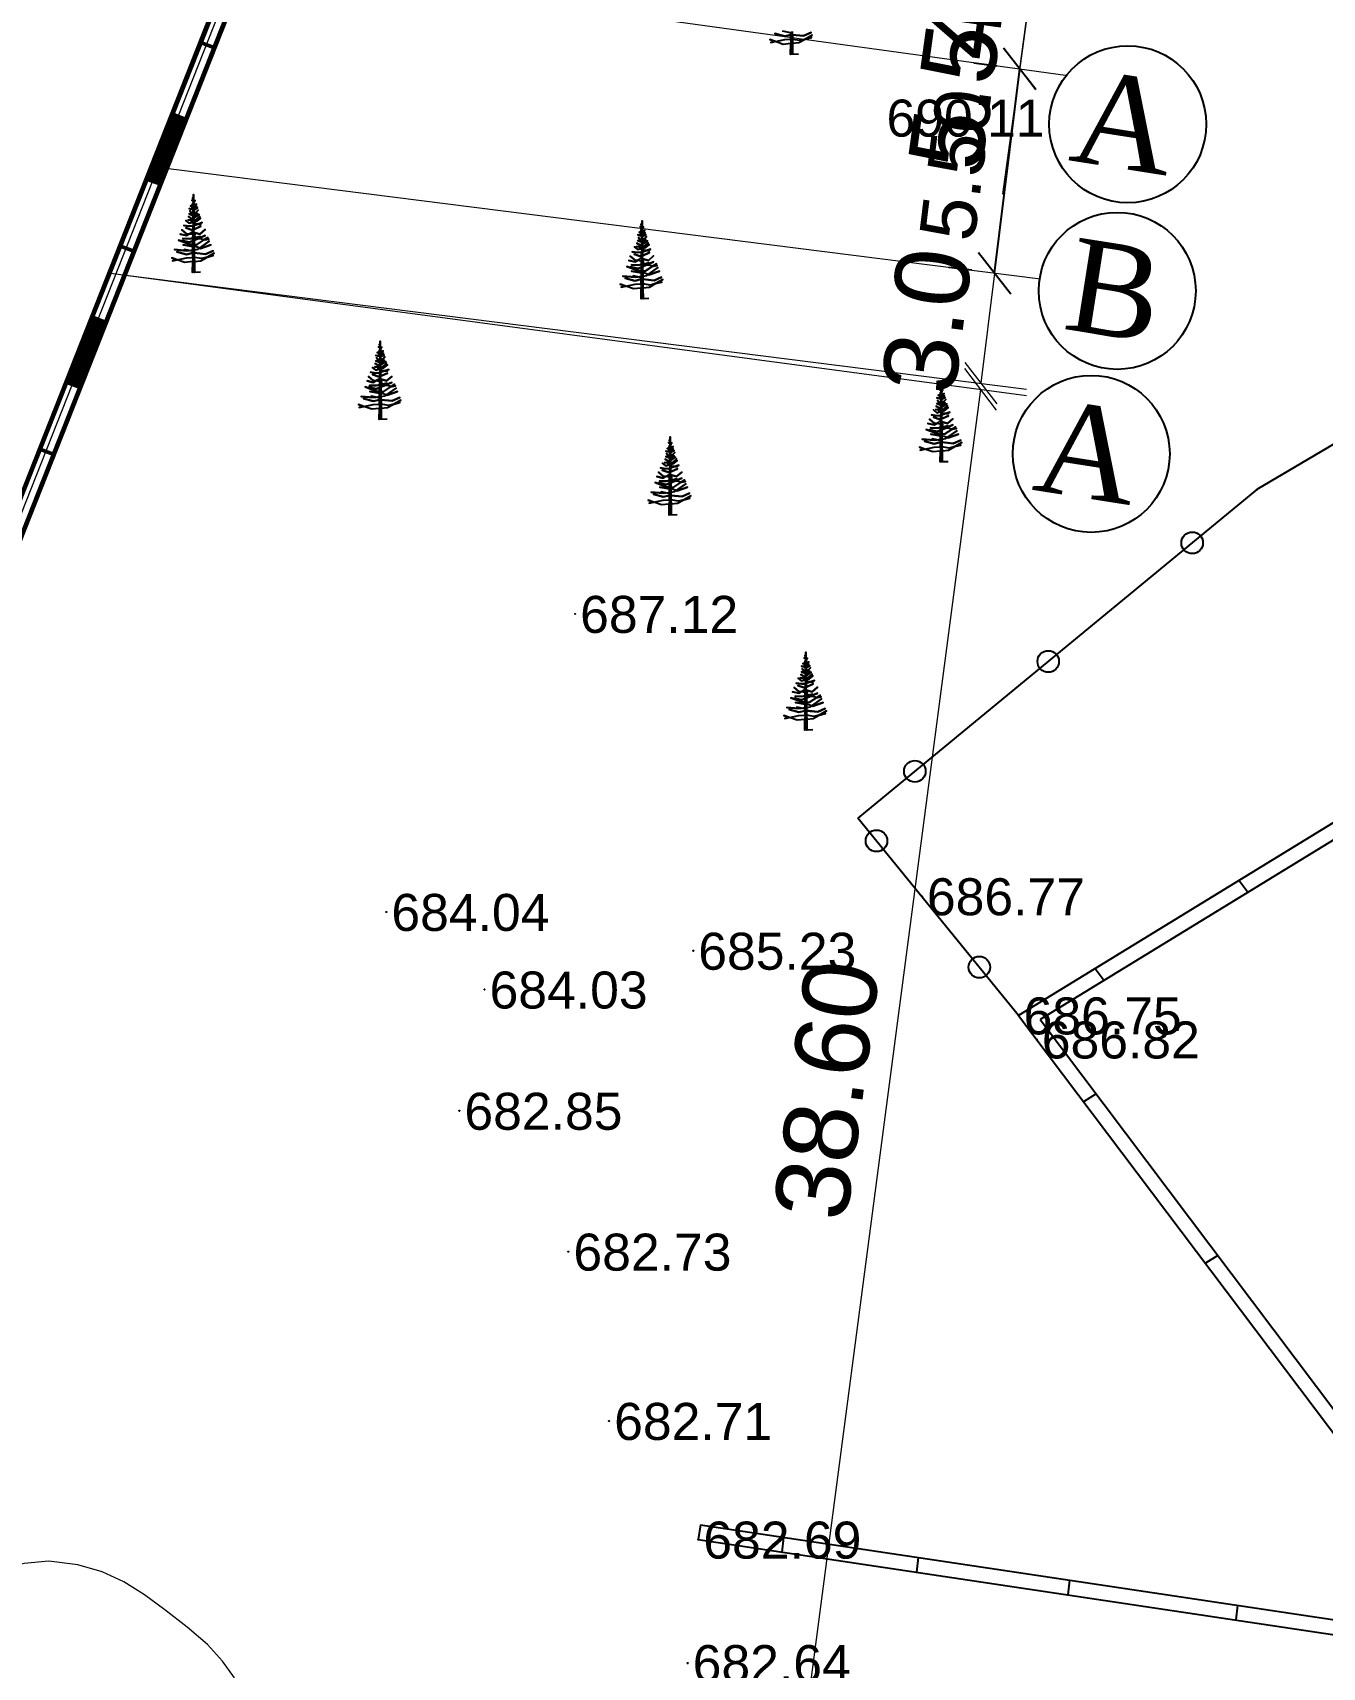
# Model space of a CAD drawing. Header units: feet. Extents: x 3381 to 682707, y 675186 to 4374675.
# Drawn here: x 682456.06 to 682490.92, y 4373017.57 to 4373061.74 of the extents above; entities that cross this region are included whole.
import ezdxf

# ---------------------------------------------------------------- set-up
doc = ezdxf.new("R2010")
doc.units = ezdxf.units.FT
doc.header["$MEASUREMENT"] = 0
doc.header["$PDMODE"] = 34
doc.header["$PDSIZE"] = 0.01
doc.linetypes.add('DUZ', pattern=[0])
doc.layers.get('0').update_dxf_attribs({"linetype": 'CONTINUOUS'})
doc.layers.get('Defpoints').update_dxf_attribs({"linetype": 'CONTINUOUS'})
for name, color, linetype in [('0_Point_Height', 2, 'CONTINUOUS'), ('0_Point_Point', 7, 'CONTINUOUS'), ('Aqaclar', 3, 'CONTINUOUS'), ('Layer8', 7, 'CONTINUOUS')]:
    doc.layers.add(name, color=color, linetype=linetype)
doc.layers.add('HORIZANTAL', color=24, linetype='CONTINUOUS', lineweight=13)
doc.styles.get("Standard").update_dxf_attribs({"font": 'arial.ttf', "height": 1.5})
doc.styles.add('style5', font='arialazlat.ttf', dxfattribs={"height": 400})
doc.dimstyles.new('ISO-25', dxfattribs={"dimtxt": 1.5, "dimasz": 1, "dimexe": 1.25, "dimexo": 0.625, "dimtad": 1, "dimtxsty": 'Standard', "dimblk": 'OBLIQUE', "dimcen": 2.5, "dimadec": 0, "dimazin": 0, "dimtfac": 1, "dimtmove": 0, "dimatfit": 3, "dimldrblk": 'OBLIQUE', "dimfxl": 1, "dimarcsym": 0})

# ---------------------------------------------------------------- blocks, each defined once
blk = doc.blocks.new('_Oblique')
at = {"color": 0, "linetype": 'ByBlock', "lineweight": -2}
blk.add_line((-0.5, -0.5), (0.5, 0.5), dxfattribs=at)
blk = doc.blocks.new('*D43')
at = {"color": 0, "lineweight": -2, "transparency": 16777216}
for p, q in [((682482.124, 4373060.837), (682481.504, 4373060.914)), ((682482.067, 4373055.245), (682482.745, 4373060.761)), ((682481.447, 4373055.322), (682480.826, 4373055.398))]:
    blk.add_line(p, q, dxfattribs=at)
at = {"layer": 'Defpoints', "color": 0, "lineweight": 30, "transparency": 16777216}
for p in [(682482.745, 4373060.761, 243.171), (682482.745, 4373060.761), (682482.067, 4373055.245)]:
    blk.add_point(p, dxfattribs=at)
at = {"color": 0, "lineweight": -2, "transparency": 16777216}
for p, rotation in [((682482.745, 4373060.761), 82.99403314730169), ((682482.067, 4373055.245), 262.9940331473017)]:
    blk.add_blockref('_Oblique', p, dxfattribs=dict(at, rotation=rotation))
at = {"color": 0, "lineweight": 18, "transparency": 16777216, "insert": (682481.025, 4373058.173), "char_height": 1.5, "attachment_point": 5, "rotation": 82.994}
blk.add_mtext('{\\fArial|b0|i0|c238|p34;5.50}', dxfattribs=at)

msp = doc.modelspace()

# ---------------------------------------------------------------- hatches: boundary and pattern name
at = {"lineweight": 50}
h = msp.add_hatch(dxfattribs=at)
h.set_pattern_fill('ANSI31', scale=0.3, angle=76.6288)
h.set_pattern_definition([(121.628787469, (4781439.438643, 2694549.636142), (-0.03192988339517, -0.01966551668202), [])])
h.paths.add_polyline_path([(682459.151, 4373057.778), (682459.846, 4373059.535), (682460.216, 4373059.392), (682459.527, 4373057.642)])
h = msp.add_hatch(dxfattribs=at)
h.set_pattern_fill('ANSI31', scale=0.3, angle=76.0049)
h.set_pattern_definition([(121.004872172, (4762916.703164, 2650009.214147), (-0.0321421312917, -0.01931666109934), [])])
h.paths.add_polyline_path([(682456.975, 4373052.299), (682457.677, 4373054.054), (682458.048, 4373053.906), (682457.358, 4373052.156)])

# ---------------------------------------------------------------- linework, layer by layer
at = {"color": 7, "lineweight": 18}
for p, q in [((682483.294, 4373064.741, -716.5), (682482.277, 4373057.373, -716.5)), ((682482.745, 4373060.761, -473.329), (682483.294, 4373064.741, -473.329)), ((682461.441, 4373063.702, -473.329), (682483.983, 4373060.59, -473.329)), ((682459.241, 4373058.133, -716.5), (682483.307, 4373055.088, -716.5)), ((682458.104, 4373055.253, -716.5), (682482.927, 4373051.938, -716.5)), ((682458.513, 4373055.201, -716.5), (682482.93, 4373052.112, -716.5)), ((682482.067, 4373055.245, -716.5), (682481.69, 4373052.269, -716.5)), ((682481.688, 4373052.101, -716.5), (682476.65, 4373013.818, -716.5))]:
    msp.add_line(p, q, dxfattribs=at)
at = {"linetype": 'Continuous'}
for p, q in [((682513.306, 4373063.686, -26.379), (682489.156, 4373049.394, -26.392)), ((682489.156, 4373049.394, -26.392), (682478.373, 4373040.516, -620.324)), ((682482.714, 4373035.186, -29.751), (682478.373, 4373040.516, -560.563)), ((682491.337, 4373040.457, -26.871), (682482.714, 4373035.186, -29.751)), ((682491.545, 4373040.116, -26.871), (682483.299, 4373035.075, -29.625)), ((682488.679, 4373038.833, -189.627), (682488.92, 4373038.511, -201.636)), ((682484.787, 4373036.453, -177.985), (682485.028, 4373036.132, -189.995)), ((682482.714, 4373035.186, -29.751), (682495.507, 4373018.218, -690.287)), ((682483.299, 4373035.075, -43.458), (682496.394, 4373017.681, -694.097)), ((682484.814, 4373033.063, -28.644), (682484.472, 4373032.854, -28.758)), ((682488.102, 4373028.695, -28.479), (682487.764, 4373028.488, -28.592)), ((682474.115, 4373021.418, -33.811), (682474.056, 4373021.022, -33.811)), ((682474.115, 4373021.418, -33.811), (682495.507, 4373018.218, -30.28)), ((682474.056, 4373021.022, -33.811), (682496.394, 4373017.681, -30.124)), ((682476.36, 4373021.082, -716.5), (682476.311, 4373020.685, -716.5)), ((682480, 4373020.538, -497.17), (682479.952, 4373020.141, -497.17)), ((682484.093, 4373019.926, -716.5), (682484.044, 4373019.529, -716.5)), ((682488.632, 4373019.247, -716.5), (682488.583, 4373018.85, -716.5))]:
    msp.add_line(p, q, dxfattribs=at)
at = {"color": 7, "lineweight": 50}
for p, q in [((682460.599, 4373061.478, -716.5), (682460.962, 4373061.339, -716.5)), ((682458.435, 4373055.971, -716.5), (682458.798, 4373055.832, -716.5)), ((682456.255, 4373050.488, -716.5), (682456.618, 4373050.35, -716.5))]:
    msp.add_line(p, q, dxfattribs=at)
at = {"color": 7, "lineweight": 30, "elevation": -716.5}
for points in [[(682463.463, 4373103.791), (682475.838, 4373099.055), (682443.696, 4373017.695), (682351.291, 4373045.819), (682394.482, 4373130.191), (682454.121, 4373107.367)], [(682463.32, 4373103.417), (682475.318, 4373098.826), (682443.46, 4373018.185), (682351.865, 4373046.062), (682394.674, 4373129.689), (682453.978, 4373106.993)]]:
    msp.add_lwpolyline(points, dxfattribs=at)
at = {"color": 1, "lineweight": 0, "elevation": -716.5}
msp.add_lwpolyline([(682475.578, 4373098.94), (682443.578, 4373017.94), (682351.578, 4373045.94), (682394.578, 4373129.94)], dxfattribs=at)
at = {"color": 7, "lineweight": 50, "elevation": -716.5}
for points in [[(682454.23, 4373106.926), (682454.405, 4373107.287), (682429.082, 4373116.969), (682390.187, 4373121.803), (682355.142, 4373053.339), (682452.69, 4373040.351), (682468.467, 4373080.267), (682468.108, 4373080.409), (682452.432, 4373040.804), (682355.777, 4373053.642), (682390.466, 4373121.369), (682428.981, 4373116.595), (682454.23, 4373106.926)], [(682459.151, 4373057.778), (682459.846, 4373059.535), (682460.216, 4373059.392), (682459.525, 4373057.643), (682459.151, 4373057.778)], [(682456.976, 4373052.299), (682457.677, 4373054.054), (682458.048, 4373053.907), (682457.357, 4373052.157), (682456.993, 4373052.292)]]:
    msp.add_lwpolyline(points, dxfattribs=at)
at = {"color": 7, "linetype": 'DUZ', "lineweight": 25}
for centre in [(682485.664, 4373059.265, -473.329), (682485.38, 4373054.764, -1164.829), (682484.678, 4373050.36, -1164.329)]:
    msp.add_circle(centre, 2.121, dxfattribs=at)
at = {"linetype": 'Continuous'}
for centre in [(682487.407, 4373047.955, -122.704), (682483.515, 4373044.75, -337.104), (682479.91, 4373041.782, -535.668), (682478.874, 4373039.902, -499.389), (682481.654, 4373036.488, -159.38)]:
    msp.add_circle(centre, 0.291, dxfattribs=at)
msp.add_open_spline([(682403.55, 4373251.91, -716.5), (682405.371, 4373248.44, -716.5), (682411.677, 4373236.422, -716.5), (682421.574, 4373218.441, -716.5), (682435.569, 4373199.176, -716.5), (682446.34, 4373178.978, -716.5), (682457.303, 4373161.093, -716.5), (682466.431, 4373143.689, -716.5), (682479.846, 4373125.168, -716.5), (682496.445, 4373110.879, -716.5), (682507.98, 4373096.042, -716.5), (682515.91, 4373085.56, -716.5), (682527.228, 4373073.641, -716.5), (682535.478, 4373062.949, -716.5), (682539.921, 4373057.189, -716.5)], degree=3, knots=[0, 0, 0, 0, 11.75951, 40.72321, 61.46233, 83.054979, 109.290717, 124.392744, 141.962718, 177.533008, 189.558821, 198.276488, 216.955448, 238.768866, 238.768866, 238.768866, 238.768866], dxfattribs=at)
at = {"layer": '0_Point_Point'}
for p in [(682489.156, 4373049.394, -26.392), (682470.726, 4373046.036, -29.384), (682480.1, 4373038.406, -29.734), (682465.624, 4373037.983, -32.457), (682473.919, 4373036.934, -31.273), (682468.278, 4373035.886, -32.469), (682482.714, 4373035.186, -29.751), (682483.205, 4373034.536, -29.68), (682467.598, 4373032.609, -33.654), (682470.545, 4373028.803, -33.767), (682471.646, 4373024.229, -33.794), (682474.056, 4373021.022, -33.811), (682473.769, 4373017.685, -33.863)]:
    msp.add_point(p, dxfattribs=at)
at = {"layer": 'Aqaclar', "color": 3, "elevation": -716.5}
for points in [[(682476.764, 4373061.162), (682476.552, 4373061.154), (682476.556, 4373061.449), (682476.348, 4373061.425), (682476.139, 4373061.501), (682475.988, 4373061.555), (682476.139, 4373061.501), (682476.013, 4373061.474), (682476.139, 4373061.501), (682476.392, 4373061.555), (682476.557, 4373061.562), (682476.556, 4373061.449), (682476.601, 4373061.454), (682476.605, 4373061.156), (682476.601, 4373061.454), (682476.778, 4373061.474), (682476.944, 4373061.567), (682477.112, 4373061.611), (682476.944, 4373061.567), (682477.138, 4373061.676), (682476.944, 4373061.567), (682476.803, 4373061.53), (682476.6, 4373061.56), (682476.601, 4373061.454), (682476.6, 4373061.56), (682476.582, 4373061.563), (682476.557, 4373061.562), (682476.559, 4373061.684), (682476.557, 4373061.684), (682476.386, 4373061.644), (682476.127, 4373061.717), (682476.386, 4373061.644), (682476.557, 4373061.684), (682476.559, 4373061.684), (682476.56, 4373061.731), (682476.55, 4373061.733), (682476.336, 4373061.781)], [(682476.56, 4373061.767), (682476.56, 4373061.731), (682476.56, 4373061.767)], [(682476.597, 4373061.773), (682476.6, 4373061.56), (682476.598, 4373061.685), (682476.601, 4373061.684), (682476.904, 4373061.652), (682477.106, 4373061.741), (682476.904, 4373061.652), (682476.598, 4373061.685), (682476.597, 4373061.773)], [(682460.597, 4373055.266), (682460.385, 4373055.259), (682460.389, 4373055.553), (682460.181, 4373055.53), (682459.972, 4373055.605), (682459.821, 4373055.659), (682459.972, 4373055.605), (682459.846, 4373055.578), (682459.972, 4373055.605), (682460.225, 4373055.659), (682460.39, 4373055.666), (682460.389, 4373055.553), (682460.434, 4373055.558), (682460.438, 4373055.261), (682460.434, 4373055.558), (682460.61, 4373055.578), (682460.777, 4373055.672), (682460.945, 4373055.716), (682460.777, 4373055.672), (682460.971, 4373055.781), (682460.777, 4373055.672), (682460.636, 4373055.635), (682460.433, 4373055.665), (682460.434, 4373055.558), (682460.433, 4373055.665), (682460.415, 4373055.667), (682460.39, 4373055.666), (682460.392, 4373055.789), (682460.389, 4373055.789), (682460.219, 4373055.748), (682459.96, 4373055.821), (682460.219, 4373055.748), (682460.389, 4373055.789), (682460.392, 4373055.789), (682460.392, 4373055.835), (682460.383, 4373055.838), (682460.168, 4373055.886), (682460.298, 4373055.857), (682460.225, 4373055.846), (682459.897, 4373055.878), (682460.225, 4373055.846), (682460.298, 4373055.857), (682460.393, 4373055.871), (682460.392, 4373055.835), (682460.393, 4373055.871), (682460.43, 4373055.877), (682460.433, 4373055.665), (682460.431, 4373055.789), (682460.434, 4373055.789), (682460.737, 4373055.757), (682460.939, 4373055.846), (682460.737, 4373055.757), (682460.431, 4373055.789), (682460.43, 4373055.877), (682460.541, 4373055.894), (682460.838, 4373056.105), (682460.576, 4373055.919), (682460.598, 4373055.91), (682460.882, 4373056.008), (682460.598, 4373055.91), (682460.49, 4373055.951), (682460.429, 4373055.961), (682460.43, 4373055.877), (682460.429, 4373055.961), (682460.394, 4373055.966), (682460.393, 4373055.871), (682460.394, 4373055.966), (682460.13, 4373056.008), (682460.394, 4373055.966), (682460.395, 4373056.016), (682460.326, 4373056.016), (682460.004, 4373056.137), (682460.326, 4373056.016), (682460.395, 4373056.016), (682460.396, 4373056.118), (682460.307, 4373056.08), (682460.099, 4373056.129), (682460.307, 4373056.08), (682460.427, 4373056.132), (682460.428, 4373056.016), (682460.395, 4373056.016), (682460.428, 4373056.016), (682460.429, 4373055.961), (682460.428, 4373056.016), (682460.509, 4373056.016), (682460.708, 4373056.149), (682460.8, 4373056.21), (682460.708, 4373056.149), (682460.73, 4373056.145), (682460.825, 4373056.161), (682460.73, 4373056.145), (682460.573, 4373056.17), (682460.545, 4373056.182), (682460.427, 4373056.132), (682460.545, 4373056.182), (682460.724, 4373056.259), (682460.545, 4373056.182), (682460.484, 4373056.21), (682460.592, 4373056.234), (682460.484, 4373056.21), (682460.415, 4373056.242), (682460.426, 4373056.237), (682460.426, 4373056.197), (682460.484, 4373056.21), (682460.426, 4373056.197), (682460.427, 4373056.132), (682460.426, 4373056.197), (682460.397, 4373056.191), (682460.396, 4373056.118), (682460.397, 4373056.191), (682460.301, 4373056.17), (682460.124, 4373056.178), (682460.301, 4373056.17), (682460.397, 4373056.191), (682460.398, 4373056.283), (682460.453, 4373056.275), (682460.425, 4373056.279), (682460.426, 4373056.237), (682460.425, 4373056.279), (682460.398, 4373056.283), (682460.225, 4373056.307), (682460.093, 4373056.413), (682460.225, 4373056.307), (682460.289, 4373056.298), (682460.225, 4373056.259), (682460.055, 4373056.299), (682460.225, 4373056.259), (682460.289, 4373056.298), (682460.399, 4373056.366), (682460.398, 4373056.283), (682460.425, 4373056.279), (682460.424, 4373056.342), (682460.585, 4373056.299), (682460.724, 4373056.421), (682460.585, 4373056.299), (682460.424, 4373056.342), (682460.423, 4373056.423), (682460.61, 4373056.51), (682460.383, 4373056.404), (682460.2, 4373056.469), (682460.383, 4373056.404), (682460.4, 4373056.412), (682460.399, 4373056.366), (682460.401, 4373056.524), (682460.383, 4373056.518), (682460.295, 4373056.51), (682460.149, 4373056.534), (682460.295, 4373056.51), (682460.383, 4373056.518), (682460.401, 4373056.524), (682460.422, 4373056.531), (682460.423, 4373056.423), (682460.422, 4373056.531), (682460.642, 4373056.607), (682460.536, 4373056.57), (682460.61, 4373056.566), (682460.459, 4373056.574), (682460.345, 4373056.631), (682460.402, 4373056.603), (682460.401, 4373056.524), (682460.422, 4373056.531), (682460.421, 4373056.625), (682460.295, 4373056.591), (682460.206, 4373056.664), (682460.295, 4373056.591), (682460.402, 4373056.62), (682460.402, 4373056.603), (682460.402, 4373056.62), (682460.503, 4373056.647), (682460.604, 4373056.728), (682460.503, 4373056.647), (682460.421, 4373056.625), (682460.42, 4373056.666), (682460.453, 4373056.664), (682460.579, 4373056.777), (682460.453, 4373056.664), (682460.42, 4373056.666), (682460.403, 4373056.668), (682460.402, 4373056.62), (682460.403, 4373056.668), (682460.263, 4373056.68), (682460.403, 4373056.668), (682460.403, 4373056.683), (682460.276, 4373056.769), (682460.403, 4373056.683), (682460.404, 4373056.795), (682460.408, 4373056.793), (682460.295, 4373056.842), (682460.408, 4373056.793), (682460.516, 4373056.858), (682460.419, 4373056.799), (682460.42, 4373056.666), (682460.419, 4373056.733), (682460.56, 4373056.826), (682460.419, 4373056.733), (682460.418, 4373056.869), (682460.478, 4373056.882), (682460.535, 4373056.947), (682460.478, 4373056.882), (682460.418, 4373056.869), (682460.405, 4373056.867), (682460.404, 4373056.795), (682460.405, 4373056.867), (682460.364, 4373056.858), (682460.314, 4373056.923), (682460.364, 4373056.858), (682460.405, 4373056.867), (682460.406, 4373056.96), (682460.295, 4373056.987), (682460.427, 4373056.955), (682460.516, 4373057.004), (682460.427, 4373056.955), (682460.417, 4373056.958), (682460.418, 4373056.869), (682460.417, 4373056.958), (682460.416, 4373057.002), (682460.497, 4373057.044), (682460.416, 4373057.002), (682460.415, 4373057.075), (682460.446, 4373057.068), (682460.415, 4373057.075), (682460.364, 4373057.085), (682460.408, 4373057.076), (682460.406, 4373056.96), (682460.407, 4373057.004), (682460.364, 4373057.012), (682460.407, 4373057.004), (682460.407, 4373057.034), (682460.333, 4373057.06), (682460.407, 4373057.034), (682460.408, 4373057.076), (682460.408, 4373057.115), (682460.383, 4373057.125), (682460.415, 4373057.113), (682460.446, 4373057.101), (682460.472, 4373057.068), (682460.458, 4373057.085), (682460.49, 4373057.109), (682460.446, 4373057.077), (682460.458, 4373057.085), (682460.446, 4373057.101), (682460.415, 4373057.113), (682460.415, 4373057.075), (682460.415, 4373057.113), (682460.414, 4373057.175), (682460.453, 4373057.206), (682460.419, 4373057.179), (682460.44, 4373057.166), (682460.419, 4373057.179), (682460.409, 4373057.185), (682460.364, 4373057.214), (682460.409, 4373057.185), (682460.41, 4373057.245), (682460.383, 4373057.279), (682460.41, 4373057.245), (682460.411, 4373057.368), (682460.414, 4373057.182), (682460.414, 4373057.175), (682460.414, 4373057.182), (682460.409, 4373057.185), (682460.409, 4373057.171), (682460.414, 4373057.175), (682460.402, 4373057.166), (682460.409, 4373057.171), (682460.408, 4373057.115)], [(682472.721, 4373054.554), (682472.509, 4373054.546), (682472.513, 4373054.84), (682472.305, 4373054.817), (682472.095, 4373054.892), (682471.945, 4373054.947), (682472.095, 4373054.892), (682471.97, 4373054.866), (682472.095, 4373054.892), (682472.349, 4373054.947), (682472.514, 4373054.954), (682472.513, 4373054.84), (682472.558, 4373054.846), (682472.562, 4373054.548), (682472.558, 4373054.846), (682472.734, 4373054.866), (682472.901, 4373054.959), (682473.069, 4373055.003), (682472.901, 4373054.959), (682473.094, 4373055.068), (682472.901, 4373054.959), (682472.76, 4373054.922), (682472.557, 4373054.952), (682472.558, 4373054.846), (682472.557, 4373054.952), (682472.538, 4373054.955), (682472.514, 4373054.954), (682472.516, 4373055.076), (682472.513, 4373055.076), (682472.343, 4373055.036), (682472.084, 4373055.108), (682472.343, 4373055.036), (682472.513, 4373055.076), (682472.516, 4373055.076), (682472.516, 4373055.122), (682472.507, 4373055.125), (682472.292, 4373055.173), (682472.422, 4373055.144), (682472.349, 4373055.133), (682472.02, 4373055.165), (682472.349, 4373055.133), (682472.422, 4373055.144), (682472.517, 4373055.159), (682472.516, 4373055.122), (682472.517, 4373055.159), (682472.554, 4373055.164), (682472.557, 4373054.952), (682472.555, 4373055.077), (682472.557, 4373055.076), (682472.861, 4373055.044), (682473.063, 4373055.133), (682472.861, 4373055.044), (682472.555, 4373055.077), (682472.554, 4373055.164), (682472.665, 4373055.181), (682472.962, 4373055.392), (682472.699, 4373055.206), (682472.722, 4373055.198), (682473.006, 4373055.295), (682472.722, 4373055.198), (682472.614, 4373055.238), (682472.553, 4373055.248), (682472.554, 4373055.164), (682472.553, 4373055.248), (682472.518, 4373055.253), (682472.517, 4373055.159), (682472.518, 4373055.253), (682472.254, 4373055.295), (682472.518, 4373055.253), (682472.518, 4373055.303), (682472.45, 4373055.303), (682472.128, 4373055.424), (682472.45, 4373055.303), (682472.518, 4373055.303), (682472.52, 4373055.405), (682472.431, 4373055.368), (682472.223, 4373055.416), (682472.431, 4373055.368), (682472.551, 4373055.419), (682472.552, 4373055.303), (682472.518, 4373055.303), (682472.552, 4373055.303), (682472.553, 4373055.248), (682472.552, 4373055.303), (682472.633, 4373055.303), (682472.832, 4373055.436), (682472.924, 4373055.497), (682472.832, 4373055.436), (682472.854, 4373055.432), (682472.949, 4373055.449), (682472.854, 4373055.432), (682472.696, 4373055.457), (682472.669, 4373055.469), (682472.551, 4373055.419), (682472.669, 4373055.469), (682472.848, 4373055.546), (682472.669, 4373055.469), (682472.608, 4373055.498), (682472.715, 4373055.521), (682472.608, 4373055.498), (682472.538, 4373055.53), (682472.549, 4373055.525), (682472.55, 4373055.485), (682472.608, 4373055.498), (682472.55, 4373055.485), (682472.551, 4373055.419), (682472.55, 4373055.485), (682472.521, 4373055.478), (682472.52, 4373055.405), (682472.521, 4373055.478), (682472.425, 4373055.457), (682472.248, 4373055.465), (682472.425, 4373055.457), (682472.521, 4373055.478), (682472.522, 4373055.57), (682472.576, 4373055.562), (682472.549, 4373055.566), (682472.549, 4373055.525), (682472.549, 4373055.566), (682472.522, 4373055.57), (682472.349, 4373055.594), (682472.216, 4373055.7), (682472.349, 4373055.594), (682472.413, 4373055.585), (682472.349, 4373055.546), (682472.178, 4373055.586), (682472.349, 4373055.546), (682472.413, 4373055.585), (682472.523, 4373055.653), (682472.522, 4373055.57), (682472.549, 4373055.566), (682472.548, 4373055.629), (682472.709, 4373055.586), (682472.848, 4373055.708), (682472.709, 4373055.586), (682472.548, 4373055.629), (682472.547, 4373055.71), (682472.734, 4373055.797), (682472.507, 4373055.692), (682472.324, 4373055.756), (682472.507, 4373055.692), (682472.523, 4373055.699), (682472.523, 4373055.653), (682472.525, 4373055.811), (682472.507, 4373055.805), (682472.418, 4373055.797), (682472.273, 4373055.821), (682472.418, 4373055.797), (682472.507, 4373055.805), (682472.525, 4373055.811), (682472.546, 4373055.818), (682472.547, 4373055.71), (682472.546, 4373055.818), (682472.766, 4373055.894), (682472.66, 4373055.857), (682472.734, 4373055.853), (682472.583, 4373055.862), (682472.469, 4373055.918), (682472.526, 4373055.89), (682472.525, 4373055.811), (682472.546, 4373055.818), (682472.545, 4373055.912), (682472.418, 4373055.878), (682472.33, 4373055.951), (682472.418, 4373055.878), (682472.526, 4373055.907), (682472.526, 4373055.89), (682472.526, 4373055.907), (682472.627, 4373055.934), (682472.728, 4373056.015), (682472.627, 4373055.934), (682472.545, 4373055.912), (682472.544, 4373055.953), (682472.576, 4373055.951), (682472.703, 4373056.064), (682472.576, 4373055.951), (682472.544, 4373055.953), (682472.527, 4373055.955), (682472.526, 4373055.907), (682472.527, 4373055.955), (682472.387, 4373055.967), (682472.527, 4373055.955), (682472.527, 4373055.97), (682472.399, 4373056.056), (682472.527, 4373055.97), (682472.528, 4373056.082), (682472.532, 4373056.08), (682472.418, 4373056.129), (682472.532, 4373056.08), (682472.64, 4373056.145), (682472.542, 4373056.086), (682472.544, 4373055.953), (682472.543, 4373056.02), (682472.684, 4373056.113), (682472.543, 4373056.02), (682472.542, 4373056.156), (682472.602, 4373056.169), (682472.658, 4373056.234), (682472.602, 4373056.169), (682472.542, 4373056.156), (682472.529, 4373056.154), (682472.528, 4373056.082), (682472.529, 4373056.154), (682472.488, 4373056.145), (682472.437, 4373056.21), (682472.488, 4373056.145), (682472.529, 4373056.154), (682472.53, 4373056.247), (682472.418, 4373056.275), (682472.551, 4373056.242), (682472.64, 4373056.291), (682472.551, 4373056.242), (682472.54, 4373056.245), (682472.542, 4373056.156), (682472.54, 4373056.245), (682472.54, 4373056.289), (682472.621, 4373056.331), (682472.54, 4373056.289), (682472.539, 4373056.362), (682472.57, 4373056.356), (682472.539, 4373056.362), (682472.488, 4373056.372), (682472.532, 4373056.363), (682472.53, 4373056.247), (682472.531, 4373056.291), (682472.488, 4373056.299), (682472.531, 4373056.291), (682472.531, 4373056.321), (682472.456, 4373056.347), (682472.531, 4373056.321), (682472.532, 4373056.363), (682472.532, 4373056.403), (682472.507, 4373056.412), (682472.538, 4373056.4), (682472.57, 4373056.388), (682472.595, 4373056.356), (682472.582, 4373056.373), (682472.614, 4373056.396), (682472.57, 4373056.364), (682472.582, 4373056.373), (682472.57, 4373056.388), (682472.538, 4373056.4), (682472.539, 4373056.362), (682472.538, 4373056.4), (682472.538, 4373056.462), (682472.576, 4373056.493), (682472.543, 4373056.466), (682472.564, 4373056.453), (682472.543, 4373056.466), (682472.533, 4373056.472), (682472.488, 4373056.501), (682472.533, 4373056.472), (682472.534, 4373056.532), (682472.507, 4373056.566), (682472.534, 4373056.532), (682472.535, 4373056.655), (682472.538, 4373056.469), (682472.538, 4373056.462), (682472.538, 4373056.469), (682472.533, 4373056.472), (682472.533, 4373056.458), (682472.538, 4373056.462), (682472.526, 4373056.453), (682472.533, 4373056.458), (682472.532, 4373056.403)], [(682465.644, 4373051.3), (682465.432, 4373051.292), (682465.436, 4373051.587), (682465.228, 4373051.563), (682465.019, 4373051.638), (682464.868, 4373051.693), (682465.019, 4373051.638), (682464.893, 4373051.612), (682465.019, 4373051.638), (682465.272, 4373051.693), (682465.437, 4373051.7), (682465.436, 4373051.587), (682465.481, 4373051.592), (682465.485, 4373051.294), (682465.481, 4373051.592), (682465.658, 4373051.612), (682465.824, 4373051.705), (682465.992, 4373051.749), (682465.824, 4373051.705), (682466.018, 4373051.814), (682465.824, 4373051.705), (682465.683, 4373051.668), (682465.48, 4373051.698), (682465.481, 4373051.592), (682465.48, 4373051.698), (682465.462, 4373051.701), (682465.437, 4373051.7), (682465.439, 4373051.822), (682465.437, 4373051.822), (682465.266, 4373051.782), (682465.007, 4373051.855), (682465.266, 4373051.782), (682465.437, 4373051.822), (682465.439, 4373051.822), (682465.439, 4373051.869), (682465.43, 4373051.871), (682465.215, 4373051.919), (682465.345, 4373051.89), (682465.272, 4373051.879), (682464.944, 4373051.911), (682465.272, 4373051.879), (682465.345, 4373051.89), (682465.44, 4373051.905), (682465.439, 4373051.869), (682465.44, 4373051.905), (682465.477, 4373051.91), (682465.48, 4373051.698), (682465.478, 4373051.823), (682465.481, 4373051.822), (682465.784, 4373051.79), (682465.986, 4373051.879), (682465.784, 4373051.79), (682465.478, 4373051.823), (682465.477, 4373051.91), (682465.588, 4373051.927), (682465.885, 4373052.138), (682465.623, 4373051.952), (682465.645, 4373051.944), (682465.929, 4373052.041), (682465.645, 4373051.944), (682465.538, 4373051.984), (682465.476, 4373051.994), (682465.477, 4373051.91), (682465.476, 4373051.994), (682465.441, 4373051.999), (682465.44, 4373051.905), (682465.441, 4373051.999), (682465.178, 4373052.041), (682465.441, 4373051.999), (682465.442, 4373052.049), (682465.373, 4373052.049), (682465.051, 4373052.17), (682465.373, 4373052.049), (682465.442, 4373052.049), (682465.443, 4373052.152), (682465.354, 4373052.114), (682465.146, 4373052.162), (682465.354, 4373052.114), (682465.474, 4373052.165), (682465.476, 4373052.049), (682465.442, 4373052.049), (682465.476, 4373052.049), (682465.476, 4373051.994), (682465.476, 4373052.049), (682465.557, 4373052.049), (682465.755, 4373052.182), (682465.847, 4373052.243), (682465.755, 4373052.182), (682465.778, 4373052.179), (682465.872, 4373052.195), (682465.778, 4373052.179), (682465.62, 4373052.203), (682465.592, 4373052.215), (682465.474, 4373052.165), (682465.592, 4373052.215), (682465.771, 4373052.292), (682465.592, 4373052.215), (682465.531, 4373052.244), (682465.639, 4373052.268), (682465.531, 4373052.244), (682465.462, 4373052.276), (682465.473, 4373052.271), (682465.473, 4373052.231), (682465.531, 4373052.244), (682465.473, 4373052.231), (682465.474, 4373052.165), (682465.473, 4373052.231), (682465.444, 4373052.224), (682465.443, 4373052.152), (682465.444, 4373052.224), (682465.348, 4373052.203), (682465.171, 4373052.211), (682465.348, 4373052.203), (682465.444, 4373052.224), (682465.445, 4373052.316), (682465.5, 4373052.308), (682465.472, 4373052.312), (682465.473, 4373052.271), (682465.472, 4373052.312), (682465.445, 4373052.316), (682465.272, 4373052.34), (682465.14, 4373052.446), (682465.272, 4373052.34), (682465.336, 4373052.331), (682465.272, 4373052.292), (682465.102, 4373052.332), (682465.272, 4373052.292), (682465.336, 4373052.331), (682465.446, 4373052.399), (682465.445, 4373052.316), (682465.472, 4373052.312), (682465.471, 4373052.376), (682465.632, 4373052.332), (682465.771, 4373052.454), (682465.632, 4373052.332), (682465.471, 4373052.376), (682465.47, 4373052.456), (682465.658, 4373052.543), (682465.43, 4373052.438), (682465.247, 4373052.502), (682465.43, 4373052.438), (682465.447, 4373052.445), (682465.446, 4373052.399), (682465.448, 4373052.557), (682465.43, 4373052.551), (682465.342, 4373052.543), (682465.196, 4373052.567), (682465.342, 4373052.543), (682465.43, 4373052.551), (682465.448, 4373052.557), (682465.469, 4373052.564), (682465.47, 4373052.456), (682465.469, 4373052.564), (682465.689, 4373052.64), (682465.583, 4373052.604), (682465.658, 4373052.6), (682465.506, 4373052.608), (682465.392, 4373052.664), (682465.449, 4373052.636), (682465.448, 4373052.557), (682465.469, 4373052.564), (682465.468, 4373052.658), (682465.342, 4373052.624), (682465.253, 4373052.697), (682465.342, 4373052.624), (682465.449, 4373052.653), (682465.449, 4373052.636), (682465.449, 4373052.653), (682465.55, 4373052.681), (682465.651, 4373052.762), (682465.55, 4373052.681), (682465.468, 4373052.658), (682465.467, 4373052.7), (682465.5, 4373052.697), (682465.626, 4373052.81), (682465.5, 4373052.697), (682465.467, 4373052.7), (682465.45, 4373052.701), (682465.449, 4373052.653), (682465.45, 4373052.701), (682465.31, 4373052.713), (682465.45, 4373052.701), (682465.45, 4373052.717), (682465.323, 4373052.802), (682465.45, 4373052.717), (682465.451, 4373052.828), (682465.455, 4373052.826), (682465.342, 4373052.875), (682465.455, 4373052.826), (682465.563, 4373052.891), (682465.466, 4373052.833), (682465.467, 4373052.7), (682465.467, 4373052.766), (682465.607, 4373052.859), (682465.467, 4373052.766), (682465.465, 4373052.903), (682465.525, 4373052.915), (682465.582, 4373052.98), (682465.525, 4373052.915), (682465.465, 4373052.903), (682465.452, 4373052.9), (682465.451, 4373052.828), (682465.452, 4373052.9), (682465.411, 4373052.891), (682465.361, 4373052.956), (682465.411, 4373052.891), (682465.452, 4373052.9), (682465.454, 4373052.993), (682465.342, 4373053.021), (682465.474, 4373052.988), (682465.563, 4373053.037), (682465.474, 4373052.988), (682465.464, 4373052.991), (682465.465, 4373052.903), (682465.464, 4373052.991), (682465.463, 4373053.035), (682465.544, 4373053.077), (682465.463, 4373053.035), (682465.462, 4373053.108), (682465.493, 4373053.102), (682465.462, 4373053.108), (682465.411, 4373053.118), (682465.455, 4373053.109), (682465.454, 4373052.993), (682465.454, 4373053.037), (682465.411, 4373053.045), (682465.454, 4373053.037), (682465.454, 4373053.067), (682465.38, 4373053.094), (682465.454, 4373053.067), (682465.455, 4373053.109), (682465.455, 4373053.149), (682465.43, 4373053.158), (682465.462, 4373053.146), (682465.493, 4373053.134), (682465.519, 4373053.102), (682465.505, 4373053.119), (682465.538, 4373053.142), (682465.493, 4373053.11), (682465.505, 4373053.119), (682465.493, 4373053.134), (682465.462, 4373053.146), (682465.462, 4373053.108), (682465.462, 4373053.146), (682465.461, 4373053.208), (682465.5, 4373053.239), (682465.466, 4373053.212), (682465.487, 4373053.199), (682465.466, 4373053.212), (682465.456, 4373053.219), (682465.411, 4373053.247), (682465.456, 4373053.219), (682465.457, 4373053.278), (682465.43, 4373053.312), (682465.457, 4373053.278), (682465.459, 4373053.401), (682465.461, 4373053.216), (682465.461, 4373053.208), (682465.461, 4373053.216), (682465.456, 4373053.219), (682465.456, 4373053.204), (682465.461, 4373053.208), (682465.449, 4373053.199), (682465.456, 4373053.204), (682465.455, 4373053.149)], [(682480.808, 4373050.148), (682480.596, 4373050.141), (682480.599, 4373050.435), (682480.392, 4373050.411), (682480.182, 4373050.487), (682480.032, 4373050.541), (682480.182, 4373050.487), (682480.057, 4373050.46), (682480.182, 4373050.487), (682480.436, 4373050.541), (682480.601, 4373050.548), (682480.599, 4373050.435), (682480.645, 4373050.44), (682480.648, 4373050.142), (682480.645, 4373050.44), (682480.821, 4373050.46), (682480.988, 4373050.554), (682481.156, 4373050.598), (682480.988, 4373050.554), (682481.181, 4373050.663), (682480.988, 4373050.554), (682480.846, 4373050.517), (682480.643, 4373050.547), (682480.645, 4373050.44), (682480.643, 4373050.547), (682480.625, 4373050.549), (682480.601, 4373050.548), (682480.602, 4373050.671), (682480.6, 4373050.671), (682480.429, 4373050.63), (682480.17, 4373050.703), (682480.429, 4373050.63), (682480.6, 4373050.671), (682480.602, 4373050.671), (682480.603, 4373050.717), (682480.594, 4373050.719), (682480.379, 4373050.768), (682480.509, 4373050.739), (682480.436, 4373050.727), (682480.107, 4373050.76), (682480.436, 4373050.727), (682480.509, 4373050.739), (682480.603, 4373050.753), (682480.603, 4373050.717), (682480.603, 4373050.753), (682480.641, 4373050.759), (682480.643, 4373050.547), (682480.642, 4373050.671), (682480.644, 4373050.671), (682480.947, 4373050.638), (682481.15, 4373050.727), (682480.947, 4373050.638), (682480.642, 4373050.671), (682480.641, 4373050.759), (682480.752, 4373050.776), (682481.049, 4373050.986), (682480.786, 4373050.8), (682480.808, 4373050.792), (682481.093, 4373050.889), (682480.808, 4373050.792), (682480.701, 4373050.833), (682480.64, 4373050.842), (682480.641, 4373050.759), (682480.64, 4373050.842), (682480.605, 4373050.848), (682480.603, 4373050.753), (682480.605, 4373050.848), (682480.341, 4373050.889), (682480.605, 4373050.848), (682480.605, 4373050.897), (682480.537, 4373050.897), (682480.215, 4373051.019), (682480.537, 4373050.897), (682480.605, 4373050.897), (682480.607, 4373051), (682480.518, 4373050.962), (682480.309, 4373051.011), (682480.518, 4373050.962), (682480.638, 4373051.013), (682480.639, 4373050.897), (682480.605, 4373050.897), (682480.639, 4373050.897), (682480.64, 4373050.842), (682480.639, 4373050.897), (682480.72, 4373050.897), (682480.919, 4373051.03), (682481.011, 4373051.092), (682480.919, 4373051.03), (682480.941, 4373051.027), (682481.036, 4373051.043), (682480.941, 4373051.027), (682480.783, 4373051.051), (682480.756, 4373051.064), (682480.638, 4373051.013), (682480.756, 4373051.064), (682480.935, 4373051.14), (682480.756, 4373051.064), (682480.695, 4373051.092), (682480.802, 4373051.116), (682480.695, 4373051.092), (682480.625, 4373051.124), (682480.636, 4373051.119), (682480.637, 4373051.079), (682480.695, 4373051.092), (682480.637, 4373051.079), (682480.638, 4373051.013), (682480.637, 4373051.079), (682480.607, 4373051.073), (682480.607, 4373051), (682480.607, 4373051.073), (682480.512, 4373051.051), (682480.335, 4373051.059), (682480.512, 4373051.051), (682480.607, 4373051.073), (682480.609, 4373051.164), (682480.663, 4373051.157), (682480.636, 4373051.16), (682480.636, 4373051.119), (682480.636, 4373051.16), (682480.609, 4373051.164), (682480.436, 4373051.189), (682480.303, 4373051.294), (682480.436, 4373051.189), (682480.5, 4373051.18), (682480.436, 4373051.14), (682480.265, 4373051.181), (682480.436, 4373051.14), (682480.5, 4373051.18), (682480.61, 4373051.248), (682480.609, 4373051.164), (682480.636, 4373051.16), (682480.635, 4373051.224), (682480.796, 4373051.181), (682480.935, 4373051.302), (682480.796, 4373051.181), (682480.635, 4373051.224), (682480.634, 4373051.305), (682480.821, 4373051.391), (682480.594, 4373051.286), (682480.411, 4373051.351), (682480.594, 4373051.286), (682480.61, 4373051.294), (682480.61, 4373051.248), (682480.612, 4373051.406), (682480.594, 4373051.399), (682480.505, 4373051.391), (682480.36, 4373051.416), (682480.505, 4373051.391), (682480.594, 4373051.399), (682480.612, 4373051.406), (682480.633, 4373051.413), (682480.634, 4373051.305), (682480.633, 4373051.413), (682480.853, 4373051.489), (682480.747, 4373051.452), (682480.821, 4373051.448), (682480.67, 4373051.456), (682480.556, 4373051.513), (682480.613, 4373051.484), (682480.612, 4373051.406), (682480.633, 4373051.413), (682480.631, 4373051.507), (682480.505, 4373051.472), (682480.417, 4373051.545), (682480.505, 4373051.472), (682480.613, 4373051.502), (682480.613, 4373051.484), (682480.613, 4373051.502), (682480.714, 4373051.529), (682480.815, 4373051.61), (682480.714, 4373051.529), (682480.631, 4373051.507), (682480.631, 4373051.548), (682480.663, 4373051.545), (682480.79, 4373051.659), (682480.663, 4373051.545), (682480.631, 4373051.548), (682480.613, 4373051.549), (682480.613, 4373051.502), (682480.613, 4373051.549), (682480.474, 4373051.561), (682480.613, 4373051.549), (682480.614, 4373051.565), (682480.486, 4373051.651), (682480.614, 4373051.565), (682480.615, 4373051.677), (682480.619, 4373051.675), (682480.505, 4373051.723), (682480.619, 4373051.675), (682480.726, 4373051.74), (682480.629, 4373051.681), (682480.631, 4373051.548), (682480.63, 4373051.614), (682480.771, 4373051.707), (682480.63, 4373051.614), (682480.628, 4373051.751), (682480.688, 4373051.764), (682480.745, 4373051.829), (682480.688, 4373051.764), (682480.628, 4373051.751), (682480.616, 4373051.748), (682480.615, 4373051.677), (682480.616, 4373051.748), (682480.575, 4373051.74), (682480.524, 4373051.804), (682480.575, 4373051.74), (682480.616, 4373051.748), (682480.617, 4373051.842), (682480.505, 4373051.869), (682480.638, 4373051.837), (682480.726, 4373051.885), (682480.638, 4373051.837), (682480.627, 4373051.839), (682480.628, 4373051.751), (682480.627, 4373051.839), (682480.627, 4373051.884), (682480.707, 4373051.926), (682480.627, 4373051.884), (682480.626, 4373051.956), (682480.657, 4373051.95), (682480.626, 4373051.956), (682480.575, 4373051.966), (682480.618, 4373051.958), (682480.617, 4373051.842), (682480.618, 4373051.886), (682480.575, 4373051.893), (682480.618, 4373051.886), (682480.618, 4373051.916), (682480.543, 4373051.942), (682480.618, 4373051.916), (682480.618, 4373051.958), (682480.619, 4373051.997), (682480.594, 4373052.007), (682480.625, 4373051.995), (682480.657, 4373051.983), (682480.682, 4373051.95), (682480.669, 4373051.967), (682480.701, 4373051.991), (682480.657, 4373051.958), (682480.669, 4373051.967), (682480.657, 4373051.983), (682480.625, 4373051.995), (682480.626, 4373051.956), (682480.625, 4373051.995), (682480.625, 4373052.057), (682480.663, 4373052.088), (682480.63, 4373052.061), (682480.651, 4373052.047), (682480.63, 4373052.061), (682480.62, 4373052.067), (682480.575, 4373052.096), (682480.62, 4373052.067), (682480.621, 4373052.127), (682480.594, 4373052.161), (682480.621, 4373052.127), (682480.622, 4373052.249), (682480.624, 4373052.064), (682480.625, 4373052.057), (682480.624, 4373052.064), (682480.62, 4373052.067), (682480.62, 4373052.053), (682480.625, 4373052.057), (682480.613, 4373052.047), (682480.62, 4373052.053), (682480.619, 4373051.997)], [(682473.481, 4373048.714), (682473.27, 4373048.707), (682473.273, 4373049.001), (682473.065, 4373048.978), (682472.856, 4373049.053), (682472.705, 4373049.107), (682472.856, 4373049.053), (682472.731, 4373049.026), (682472.856, 4373049.053), (682473.11, 4373049.107), (682473.275, 4373049.114), (682473.273, 4373049.001), (682473.319, 4373049.006), (682473.322, 4373048.709), (682473.319, 4373049.006), (682473.495, 4373049.026), (682473.661, 4373049.12), (682473.83, 4373049.164), (682473.661, 4373049.12), (682473.855, 4373049.229), (682473.661, 4373049.12), (682473.52, 4373049.083), (682473.317, 4373049.113), (682473.319, 4373049.006), (682473.317, 4373049.113), (682473.299, 4373049.116), (682473.275, 4373049.114), (682473.276, 4373049.237), (682473.274, 4373049.237), (682473.103, 4373049.196), (682472.844, 4373049.269), (682473.103, 4373049.196), (682473.274, 4373049.237), (682473.276, 4373049.237), (682473.277, 4373049.283), (682473.268, 4373049.286), (682473.053, 4373049.334), (682473.182, 4373049.305), (682473.11, 4373049.294), (682472.781, 4373049.326), (682473.11, 4373049.294), (682473.182, 4373049.305), (682473.277, 4373049.319), (682473.277, 4373049.283), (682473.277, 4373049.319), (682473.315, 4373049.325), (682473.317, 4373049.113), (682473.316, 4373049.237), (682473.318, 4373049.237), (682473.621, 4373049.205), (682473.823, 4373049.294), (682473.621, 4373049.205), (682473.316, 4373049.237), (682473.315, 4373049.325), (682473.425, 4373049.342), (682473.722, 4373049.553), (682473.46, 4373049.367), (682473.482, 4373049.358), (682473.767, 4373049.456), (682473.482, 4373049.358), (682473.375, 4373049.399), (682473.314, 4373049.409), (682473.315, 4373049.325), (682473.314, 4373049.409), (682473.278, 4373049.414), (682473.277, 4373049.319), (682473.278, 4373049.414), (682473.015, 4373049.456), (682473.278, 4373049.414), (682473.279, 4373049.464), (682473.211, 4373049.464), (682472.889, 4373049.585), (682473.211, 4373049.464), (682473.279, 4373049.464), (682473.28, 4373049.566), (682473.192, 4373049.529), (682472.983, 4373049.577), (682473.192, 4373049.529), (682473.311, 4373049.58), (682473.313, 4373049.464), (682473.279, 4373049.464), (682473.313, 4373049.464), (682473.314, 4373049.409), (682473.313, 4373049.464), (682473.394, 4373049.464), (682473.593, 4373049.597), (682473.684, 4373049.658), (682473.593, 4373049.597), (682473.615, 4373049.593), (682473.71, 4373049.61), (682473.615, 4373049.593), (682473.457, 4373049.618), (682473.43, 4373049.63), (682473.311, 4373049.58), (682473.43, 4373049.63), (682473.609, 4373049.707), (682473.43, 4373049.63), (682473.369, 4373049.658), (682473.476, 4373049.682), (682473.369, 4373049.658), (682473.299, 4373049.69), (682473.31, 4373049.685), (682473.311, 4373049.646), (682473.369, 4373049.658), (682473.311, 4373049.646), (682473.311, 4373049.58), (682473.311, 4373049.646), (682473.281, 4373049.639), (682473.28, 4373049.566), (682473.281, 4373049.639), (682473.185, 4373049.618), (682473.009, 4373049.626), (682473.185, 4373049.618), (682473.281, 4373049.639), (682473.282, 4373049.731), (682473.337, 4373049.723), (682473.31, 4373049.727), (682473.31, 4373049.685), (682473.31, 4373049.727), (682473.282, 4373049.731), (682473.11, 4373049.755), (682472.977, 4373049.861), (682473.11, 4373049.755), (682473.174, 4373049.746), (682473.11, 4373049.707), (682472.939, 4373049.747), (682473.11, 4373049.707), (682473.174, 4373049.746), (682473.283, 4373049.814), (682473.282, 4373049.731), (682473.31, 4373049.727), (682473.309, 4373049.79), (682473.47, 4373049.747), (682473.609, 4373049.869), (682473.47, 4373049.747), (682473.309, 4373049.79), (682473.308, 4373049.871), (682473.495, 4373049.958), (682473.268, 4373049.852), (682473.084, 4373049.917), (682473.268, 4373049.852), (682473.284, 4373049.86), (682473.283, 4373049.814), (682473.285, 4373049.972), (682473.268, 4373049.966), (682473.179, 4373049.958), (682473.034, 4373049.982), (682473.179, 4373049.958), (682473.268, 4373049.966), (682473.285, 4373049.972), (682473.306, 4373049.979), (682473.308, 4373049.871), (682473.306, 4373049.979), (682473.527, 4373050.055), (682473.42, 4373050.018), (682473.495, 4373050.014), (682473.343, 4373050.023), (682473.23, 4373050.079), (682473.286, 4373050.051), (682473.285, 4373049.972), (682473.306, 4373049.979), (682473.305, 4373050.073), (682473.179, 4373050.039), (682473.091, 4373050.112), (682473.179, 4373050.039), (682473.287, 4373050.068), (682473.286, 4373050.051), (682473.287, 4373050.068), (682473.388, 4373050.095), (682473.489, 4373050.176), (682473.388, 4373050.095), (682473.305, 4373050.073), (682473.305, 4373050.114), (682473.337, 4373050.112), (682473.463, 4373050.225), (682473.337, 4373050.112), (682473.305, 4373050.114), (682473.287, 4373050.116), (682473.287, 4373050.068), (682473.287, 4373050.116), (682473.148, 4373050.128), (682473.287, 4373050.116), (682473.287, 4373050.131), (682473.16, 4373050.217), (682473.287, 4373050.131), (682473.289, 4373050.243), (682473.293, 4373050.241), (682473.179, 4373050.29), (682473.293, 4373050.241), (682473.4, 4373050.306), (682473.303, 4373050.247), (682473.305, 4373050.114), (682473.304, 4373050.181), (682473.444, 4373050.274), (682473.304, 4373050.181), (682473.302, 4373050.317), (682473.362, 4373050.33), (682473.419, 4373050.395), (682473.362, 4373050.33), (682473.302, 4373050.317), (682473.29, 4373050.315), (682473.289, 4373050.243), (682473.29, 4373050.315), (682473.249, 4373050.306), (682473.198, 4373050.371), (682473.249, 4373050.306), (682473.29, 4373050.315), (682473.291, 4373050.408), (682473.179, 4373050.436), (682473.312, 4373050.403), (682473.4, 4373050.452), (682473.312, 4373050.403), (682473.301, 4373050.406), (682473.302, 4373050.317), (682473.301, 4373050.406), (682473.301, 4373050.45), (682473.381, 4373050.492), (682473.301, 4373050.45), (682473.3, 4373050.523), (682473.331, 4373050.516), (682473.3, 4373050.523), (682473.249, 4373050.533), (682473.292, 4373050.524), (682473.291, 4373050.408), (682473.291, 4373050.452), (682473.249, 4373050.46), (682473.291, 4373050.452), (682473.292, 4373050.482), (682473.217, 4373050.508), (682473.292, 4373050.482), (682473.292, 4373050.524), (682473.293, 4373050.563), (682473.268, 4373050.573), (682473.299, 4373050.561), (682473.331, 4373050.549), (682473.356, 4373050.516), (682473.343, 4373050.533), (682473.375, 4373050.557), (682473.331, 4373050.525), (682473.343, 4373050.533), (682473.331, 4373050.549), (682473.299, 4373050.561), (682473.3, 4373050.523), (682473.299, 4373050.561), (682473.298, 4373050.623), (682473.337, 4373050.654), (682473.303, 4373050.627), (682473.324, 4373050.614), (682473.303, 4373050.627), (682473.294, 4373050.633), (682473.249, 4373050.662), (682473.294, 4373050.633), (682473.294, 4373050.693), (682473.268, 4373050.727), (682473.294, 4373050.693), (682473.296, 4373050.816), (682473.298, 4373050.63), (682473.298, 4373050.623), (682473.298, 4373050.63), (682473.294, 4373050.633), (682473.293, 4373050.619), (682473.298, 4373050.623), (682473.286, 4373050.614), (682473.293, 4373050.619), (682473.293, 4373050.563)], [(682477.148, 4373042.898), (682476.937, 4373042.89), (682476.94, 4373043.185), (682476.732, 4373043.161), (682476.523, 4373043.237), (682476.372, 4373043.291), (682476.523, 4373043.237), (682476.398, 4373043.21), (682476.523, 4373043.237), (682476.777, 4373043.291), (682476.942, 4373043.298), (682476.94, 4373043.185), (682476.986, 4373043.19), (682476.989, 4373042.892), (682476.986, 4373043.19), (682477.162, 4373043.21), (682477.328, 4373043.303), (682477.497, 4373043.347), (682477.328, 4373043.303), (682477.522, 4373043.412), (682477.328, 4373043.303), (682477.187, 4373043.266), (682476.984, 4373043.296), (682476.986, 4373043.19), (682476.984, 4373043.296), (682476.966, 4373043.299), (682476.942, 4373043.298), (682476.943, 4373043.42), (682476.941, 4373043.42), (682476.77, 4373043.38), (682476.511, 4373043.453), (682476.77, 4373043.38), (682476.941, 4373043.42), (682476.943, 4373043.42), (682476.944, 4373043.467), (682476.934, 4373043.469), (682476.72, 4373043.518), (682476.849, 4373043.488), (682476.777, 4373043.477), (682476.448, 4373043.509), (682476.777, 4373043.477), (682476.849, 4373043.488), (682476.944, 4373043.503), (682476.944, 4373043.467), (682476.944, 4373043.503), (682476.982, 4373043.509), (682476.984, 4373043.296), (682476.983, 4373043.421), (682476.985, 4373043.42), (682477.288, 4373043.388), (682477.49, 4373043.477), (682477.288, 4373043.388), (682476.983, 4373043.421), (682476.982, 4373043.509), (682477.092, 4373043.526), (682477.389, 4373043.736), (682477.127, 4373043.55), (682477.149, 4373043.542), (682477.434, 4373043.639), (682477.149, 4373043.542), (682477.042, 4373043.582), (682476.981, 4373043.592), (682476.982, 4373043.509), (682476.981, 4373043.592), (682476.945, 4373043.598), (682476.944, 4373043.503), (682476.945, 4373043.598), (682476.682, 4373043.639), (682476.945, 4373043.598), (682476.946, 4373043.647), (682476.878, 4373043.647), (682476.555, 4373043.769), (682476.878, 4373043.647), (682476.946, 4373043.647), (682476.947, 4373043.75), (682476.859, 4373043.712), (682476.65, 4373043.76), (682476.859, 4373043.712), (682476.978, 4373043.763), (682476.98, 4373043.647), (682476.946, 4373043.647), (682476.98, 4373043.647), (682476.981, 4373043.592), (682476.98, 4373043.647), (682477.061, 4373043.647), (682477.26, 4373043.78), (682477.351, 4373043.841), (682477.26, 4373043.78), (682477.282, 4373043.777), (682477.377, 4373043.793), (682477.282, 4373043.777), (682477.124, 4373043.801), (682477.097, 4373043.814), (682476.978, 4373043.763), (682477.097, 4373043.814), (682477.276, 4373043.89), (682477.097, 4373043.814), (682477.036, 4373043.842), (682477.143, 4373043.866), (682477.036, 4373043.842), (682476.966, 4373043.874), (682476.977, 4373043.869), (682476.978, 4373043.829), (682477.036, 4373043.842), (682476.978, 4373043.829), (682476.978, 4373043.763), (682476.978, 4373043.829), (682476.948, 4373043.822), (682476.947, 4373043.75), (682476.948, 4373043.822), (682476.852, 4373043.801), (682476.676, 4373043.809), (682476.852, 4373043.801), (682476.948, 4373043.822), (682476.949, 4373043.914), (682477.004, 4373043.906), (682476.977, 4373043.91), (682476.977, 4373043.869), (682476.977, 4373043.91), (682476.949, 4373043.914), (682476.777, 4373043.939), (682476.644, 4373044.044), (682476.777, 4373043.939), (682476.841, 4373043.93), (682476.777, 4373043.89), (682476.606, 4373043.931), (682476.777, 4373043.89), (682476.841, 4373043.93), (682476.95, 4373043.998), (682476.949, 4373043.914), (682476.977, 4373043.91), (682476.976, 4373043.974), (682477.137, 4373043.931), (682477.276, 4373044.052), (682477.137, 4373043.931), (682476.976, 4373043.974), (682476.975, 4373044.054), (682477.162, 4373044.141), (682476.934, 4373044.036), (682476.751, 4373044.101), (682476.934, 4373044.036), (682476.951, 4373044.043), (682476.95, 4373043.998), (682476.952, 4373044.155), (682476.934, 4373044.149), (682476.846, 4373044.141), (682476.701, 4373044.165), (682476.846, 4373044.141), (682476.934, 4373044.149), (682476.952, 4373044.155), (682476.973, 4373044.163), (682476.975, 4373044.054), (682476.973, 4373044.163), (682477.193, 4373044.238), (682477.087, 4373044.202), (682477.162, 4373044.198), (682477.01, 4373044.206), (682476.897, 4373044.263), (682476.953, 4373044.234), (682476.952, 4373044.155), (682476.973, 4373044.163), (682476.972, 4373044.256), (682476.846, 4373044.222), (682476.758, 4373044.295), (682476.846, 4373044.222), (682476.954, 4373044.251), (682476.953, 4373044.234), (682476.954, 4373044.251), (682477.055, 4373044.279), (682477.156, 4373044.36), (682477.055, 4373044.279), (682476.972, 4373044.256), (682476.972, 4373044.298), (682477.004, 4373044.295), (682477.13, 4373044.408), (682477.004, 4373044.295), (682476.972, 4373044.298), (682476.954, 4373044.299), (682476.954, 4373044.251), (682476.954, 4373044.299), (682476.814, 4373044.311), (682476.954, 4373044.299), (682476.954, 4373044.315), (682476.827, 4373044.4), (682476.954, 4373044.315), (682476.956, 4373044.426), (682476.96, 4373044.425), (682476.846, 4373044.473), (682476.96, 4373044.425), (682477.067, 4373044.489), (682476.97, 4373044.431), (682476.972, 4373044.298), (682476.971, 4373044.364), (682477.111, 4373044.457), (682476.971, 4373044.364), (682476.969, 4373044.501), (682477.029, 4373044.514), (682477.086, 4373044.578), (682477.029, 4373044.514), (682476.969, 4373044.501), (682476.957, 4373044.498), (682476.956, 4373044.426), (682476.957, 4373044.498), (682476.916, 4373044.489), (682476.865, 4373044.554), (682476.916, 4373044.489), (682476.957, 4373044.498), (682476.958, 4373044.592), (682476.846, 4373044.619), (682476.979, 4373044.586), (682477.067, 4373044.635), (682476.979, 4373044.586), (682476.968, 4373044.589), (682476.969, 4373044.501), (682476.968, 4373044.589), (682476.967, 4373044.633), (682477.048, 4373044.676), (682476.967, 4373044.633), (682476.967, 4373044.706), (682476.998, 4373044.7), (682476.967, 4373044.706), (682476.916, 4373044.716), (682476.959, 4373044.707), (682476.958, 4373044.592), (682476.958, 4373044.635), (682476.916, 4373044.643), (682476.958, 4373044.635), (682476.959, 4373044.665), (682476.884, 4373044.692), (682476.959, 4373044.665), (682476.959, 4373044.707), (682476.96, 4373044.747), (682476.934, 4373044.757), (682476.966, 4373044.744), (682476.998, 4373044.732), (682477.023, 4373044.7), (682477.01, 4373044.717), (682477.042, 4373044.74), (682476.998, 4373044.708), (682477.01, 4373044.717), (682476.998, 4373044.732), (682476.966, 4373044.744), (682476.967, 4373044.706), (682476.966, 4373044.744), (682476.965, 4373044.807), (682477.004, 4373044.838), (682476.97, 4373044.811), (682476.991, 4373044.797), (682476.97, 4373044.811), (682476.961, 4373044.817), (682476.916, 4373044.846), (682476.961, 4373044.817), (682476.961, 4373044.876), (682476.934, 4373044.91), (682476.961, 4373044.876), (682476.963, 4373044.999), (682476.965, 4373044.814), (682476.965, 4373044.807), (682476.965, 4373044.814), (682476.961, 4373044.817), (682476.96, 4373044.803), (682476.965, 4373044.807), (682476.953, 4373044.797), (682476.96, 4373044.803), (682476.96, 4373044.747)]]:
    msp.add_lwpolyline(points, dxfattribs=at)
at = {"layer": 'HORIZANTAL', "color": 16, "linetype": 'Continuous', "lineweight": 20, "elevation": -34.5}
msp.add_lwpolyline([(682461.515, 4373017.289), (682461.192, 4373017.734), (682460.79, 4373018.186), (682460.244, 4373018.658), (682459.64, 4373019.121), (682459.083, 4373019.53), (682458.531, 4373019.876), (682457.944, 4373020.149), (682457.281, 4373020.341), (682456.501, 4373020.441), (682455.834, 4373020.376), (682454.903, 4373020.145), (682453.784, 4373019.789), (682452.549, 4373019.349), (682451.273, 4373018.865), (682450.028, 4373018.378), (682448.889, 4373017.928), (682447.93, 4373017.555)], dxfattribs=at)

# ---------------------------------------------------------------- block references
at = {"color": 7, "lineweight": 18}
for p, rotation in [((682482.745, 4373060.761, -473.329), 262.1407468006239), ((682482.067, 4373055.245, -716.5), 82.78944197932778), ((682481.69, 4373052.269, -716.5), 262.7894419793278), ((682481.688, 4373052.101, -716.5), 82.50418285606874)]:
    msp.add_blockref('_Oblique', p, dxfattribs=dict(at, rotation=rotation))

# ---------------------------------------------------------------- texts
at = {"color": 7, "lineweight": 18, "char_height": 2, "attachment_point": 5}
for s, insert, rotation in [('{\\fArial|b0|i0|c238|p34;4.0}', (682481.389, 4373062.976, -473.329), 82.1407), ('{\\fArial|b0|i0|c238|p34;3.0}', (682480.245, 4373053.964, -716.5), 82.7894), ('{\\fArial|b0|i0|c238|p34;38.60}', (682477.536, 4373033.175, -716.5), 82.5042)]:
    msp.add_mtext(s, dxfattribs=dict(at, insert=insert, rotation=rotation))
at = {"color": 7, "lineweight": 18, "insert": (682481.086, 4373060.786, -716.5), "char_height": 2, "width": 3.86374, "attachment_point": 5, "rotation": 82.1407}
msp.add_mtext('{\\fArial|b0|i0|c238|p34;5.50}', dxfattribs=at)
at = {"layer": '0_Point_Height', "color": 0}
for s, p in [('690.11', (682479.144, 4373058.932, -26.392)), ('687.12', (682470.862, 4373045.522, -29.384)), ('686.77', (682480.236, 4373037.892, -29.734)), ('684.04', (682465.76, 4373037.469, -32.457)), ('685.23', (682474.055, 4373036.42, -31.273)), ('684.03', (682468.414, 4373035.372, -32.469)), ('686.75', (682482.85, 4373034.672, -29.751)), ('686.82', (682483.341, 4373034.022, -29.68)), ('682.85', (682467.734, 4373032.095, -33.654)), ('682.73', (682470.681, 4373028.289, -33.767)), ('682.71', (682471.782, 4373023.715, -33.794)), ('682.69', (682474.192, 4373020.508, -33.811)), ('682.64', (682473.905, 4373017.171, -33.863))]:
    msp.add_text(s, height=1, dxfattribs=at).set_placement(p)
at = {"layer": 'Layer8', "color": 0, "lineweight": 18, "char_height": 2.5, "width": 81.30669, "attachment_point": 7, "rotation": 351.0579, "style": 'style5'}
for s, insert in [('{\\fTimes New Roman|b0|i0|c238|p18;A}', (682484.03, 4373058.298, -479.329)), ('{\\fTimes New Roman|b0|i0|c238|p18;B}', (682483.87, 4373053.734, -1170.829)), ('{\\fTimes New Roman|b0|i0|c238|p18;A}', (682483.044, 4373049.394, -1170.329))]:
    msp.add_mtext(s, dxfattribs=dict(at, insert=insert))

# ---------------------------------------------------------------- dimensions: what is measured, and where the dimension line sits
at = {"color": 7, "lineweight": 18}
dim = msp.add_aligned_dim(p1=(682482.067, 4373055.245, -716.5), p2=(682482.745, 4373060.761, -473.329), distance=0, text='{\\fArial|b0|i0|c238|p34;5.50}', dimstyle='ISO-25', dxfattribs=at)
dim.commit()
dim.dimension.update_dxf_attribs({"geometry": '*D43', "text_midpoint": (682481.025, 4373058.173, -716.5)})

doc.saveas('drawing.dxf')
